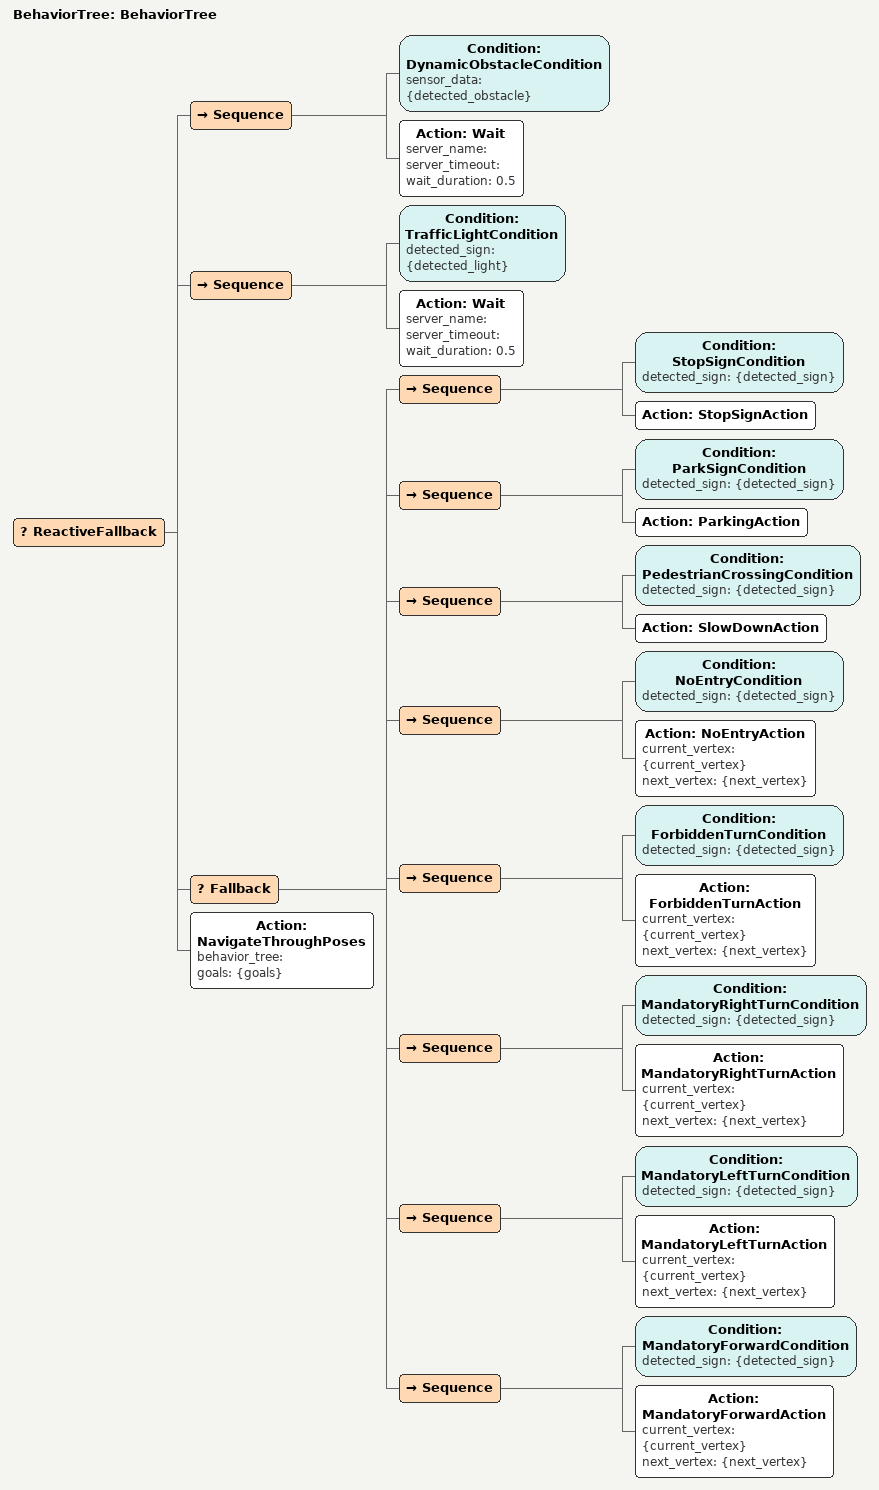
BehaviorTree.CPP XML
<?xml version="1.0"?>
<root main_tree_to_execute="BehaviorTree">
    <BehaviorTree ID="BehaviorTree">
        <ReactiveFallback>

            <!-- ====== PRIORITY 1: Dynamic Obstacle ====== -->
            <Sequence>
                <Condition ID="DynamicObstacleCondition" sensor_data="{detected_obstacle}"/>
                <Action ID="Wait" server_name="" server_timeout="" wait_duration="0.5"/>
            </Sequence>

            <!-- ====== PRIORITY 2: Traffic Light ====== -->
            <Sequence>
                <Condition ID="TrafficLightCondition" detected_sign="{detected_light}"/>
                <Action ID="Wait" server_name="" server_timeout="" wait_duration="0.5"/>
            </Sequence>

            <!-- ====== PRIORITY 3: Sign / Tabela Reactions ====== -->
            <Fallback>

                <!-- DUR tabelası: dur, belirli süre bekle, devam et -->
                <Sequence>
                    <Condition ID="StopSignCondition" detected_sign="{detected_sign}"/>
                    <Action ID="StopSignAction"/>
                </Sequence>

                <!-- Park Yeri (P-3a): JSON park noktasına git, park et -->
                <Sequence>
                    <Condition ID="ParkSignCondition" detected_sign="{detected_sign}"/>
                    <Action ID="ParkingAction"/>
                </Sequence>

                <!-- Yaya Geçidi (B-14a): Yavaşla, yaya varsa DynamicObstacle zaten durdurur -->
                <Sequence>
                    <Condition ID="PedestrianCrossingCondition" detected_sign="{detected_sign}"/>
                    <Action ID="SlowDownAction"/>
                </Sequence>

                <!-- Girişi Olmayan Yol (TT-4): O yolu path'ten çıkar, yeniden planla -->
                <Sequence>
                    <Condition ID="NoEntryCondition" detected_sign="{detected_sign}"/>
                    <Action ID="NoEntryAction" current_vertex="{current_vertex}" next_vertex="{next_vertex}"/>
                </Sequence>

                <!-- Dönüş Yasağı (TT-26a/b): Planlanan dönüşü iptal et, vertex atla -->
                <Sequence>
                    <Condition ID="ForbiddenTurnCondition" detected_sign="{detected_sign}"/>
                    <Action ID="ForbiddenTurnAction" current_vertex="{current_vertex}" next_vertex="{next_vertex}"/>
                </Sequence>

                <!-- Zorunlu Sağa Dön (TT-35a) -->
                <Sequence>
                    <Condition ID="MandatoryRightTurnCondition" detected_sign="{detected_sign}"/>
                    <Action ID="MandatoryRightTurnAction" current_vertex="{current_vertex}" next_vertex="{next_vertex}"/>
                </Sequence>

                <!-- Zorunlu Sola Dön (TT-35b) -->
                <Sequence>
                    <Condition ID="MandatoryLeftTurnCondition" detected_sign="{detected_sign}"/>
                    <Action ID="MandatoryLeftTurnAction" current_vertex="{current_vertex}" next_vertex="{next_vertex}"/>
                </Sequence>

                <!-- Zorunlu İleri (TT-35c) -->
                <Sequence>
                    <Condition ID="MandatoryForwardCondition" detected_sign="{detected_sign}"/>
                    <Action ID="MandatoryForwardAction" current_vertex="{current_vertex}" next_vertex="{next_vertex}"/>
                </Sequence>

            </Fallback>

            <!-- ====== PRIORITY 4: Normal Navigation — JSON waypoint listesi ====== -->
            <!--
                NavigateThroughPoses: start -> gorev_1 -> gorev_2 -> ... -> park_giris
                Waypoint listesi GEOJSON'dan parse edilip {goals} blackboard'a yazılır.
            -->
            <Action ID="NavigateThroughPoses" behavior_tree="" goals="{goals}"/>

        </ReactiveFallback>
    </BehaviorTree>

</root>
